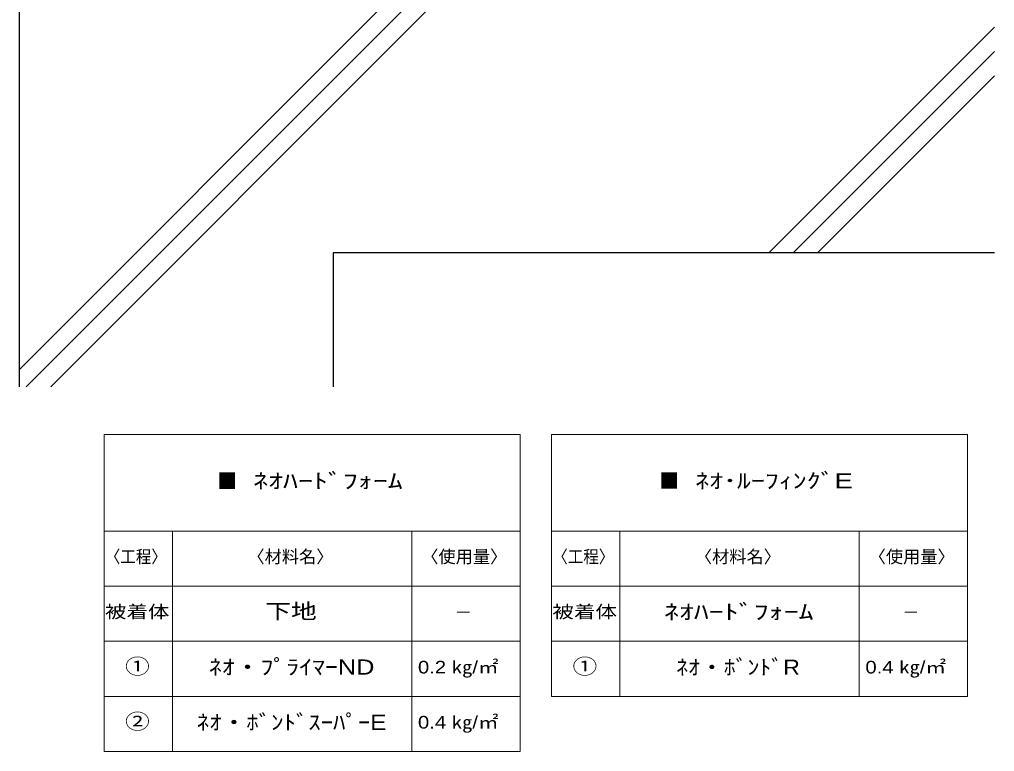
# Model space of a CAD drawing. Units: millimetres, scale not verified. Extents: x -78 to 91, y -111 to 105.
# Drawn here: x -72.4 to 69.3, y -111.2 to -4.9 of the extents above; entities that cross this region are included whole.
import ezdxf
from ezdxf.enums import TextEntityAlignment as Align

# ---------------------------------------------------------------- set-up
doc = ezdxf.new("R2010")
doc.units = ezdxf.units.MM
doc.header["$LTSCALE"] = 0.1
doc.layers.add('0-6_実線', color=134, linetype='Continuous')
doc.layers.add('0-8_Z_O-文字', color=161, linetype='Continuous', lineweight=18)
doc.styles.add('HGPｺﾞｼｯｸM', font='')
doc.styles.get('HGPｺﾞｼｯｸM').set_extended_font_data('HGPｺﾞｼｯｸM')

msp = doc.modelspace()

# ---------------------------------------------------------------- linework, layer by layer
at = {"layer": '0-6_実線'}
for p, q in [((-72.3638, -55.6743), (-20.4562, -3.7667)), ((-71.3717, -58.2177), (-16.9207, -3.7667)), ((-67.8362, -58.2177), (-13.3852, -3.7667)), ((36.4677, -38.7667), (69.2713, -5.9631)), ((40.0032, -38.7667), (69.2713, -9.4986)), ((43.5387, -38.7667), (69.2713, -13.0341)), ((69.2713, -38.7667), (-26.8215, -38.7667)), ((-26.8215, -38.7667), (-26.8215, -58.2177))]:
    msp.add_line(p, q, dxfattribs=at)
msp.add_lwpolyline([(-72.3638, -58.2177), (-72.3638, 42.1843), (-72.3638, 84.1152)], dxfattribs=at)
at = {"layer": '0-8_Z_O-文字', "color": 134}
for p, q in [((-60.0621, -65.1495), (0.3584, -65.1495)), ((-60.0621, -65.1495), (-60.0621, -111.176)), ((0.3584, -65.1495), (0.3584, -111.176)), ((4.9379, -65.1495), (65.3584, -65.1495)), ((4.9379, -65.1495), (4.9379, -103.176)), ((65.3584, -65.1495), (65.3584, -103.176)), ((-60.0621, -79.176), (0.3584, -79.176)), ((4.9379, -79.176), (65.3584, -79.176)), ((-60.0621, -87.176), (0.3584, -87.176)), ((4.9379, -87.176), (65.3584, -87.176)), ((-60.0621, -95.176), (0.3584, -95.176)), ((4.9379, -95.176), (65.3584, -95.176)), ((-60.0621, -103.176), (0.3584, -103.176)), ((4.9379, -103.176), (65.3584, -103.176)), ((-60.0621, -111.176), (0.3584, -111.176))]:
    msp.add_line(p, q, dxfattribs=at)
at = {"layer": '0-8_Z_O-文字', "color": 1}
for p, q in [((-50.133, -79.176), (-50.133, -111.176)), ((-15.389, -79.176), (-15.389, -111.176)), ((14.867, -79.176), (14.867, -103.176)), ((49.611, -79.176), (49.611, -103.176))]:
    msp.add_line(p, q, dxfattribs=at)

# ---------------------------------------------------------------- texts
at = {"layer": '0-8_Z_O-文字', "color": 7, "style": 'HGPｺﾞｼｯｸM', "width": 0.95}
msp.add_text('■', height=2.199, dxfattribs=at).set_placement((-43.626, -73.6323), align=Align.BOTTOM_LEFT)
at = {"layer": '0-8_Z_O-文字', "color": 134, "style": 'HGPｺﾞｼｯｸM'}
for s, height, width, p in [('ﾈｵﾊｰﾄﾞﾌｫｰﾑ', 2.199, 1.45, (-38.4331, -73.6323)), ('ﾈｵ･ﾙｰﾌｨﾝｸﾞE', 2.199, 1.35, (25.7826, -73.617)), ('〈工程〉', 1.833, 0.9, (-59.9643, -84.3435)), ('〈工程〉', 1.833, 0.9, (5.0357, -84.3435)), ('被着体', 1.833, 1.25, (-59.9516, -92.3435)), ('下地', 2.199, 1.25, (-36.6747, -92.5694)), ('被着体', 1.833, 1.25, (5.0484, -92.3435)), ('ﾈｵﾊｰﾄﾞﾌｫｰﾑ', 2.199, 1.45, (21.2441, -92.6455)), ('①', 2.199, 1.2, (-57.0316, -100.577)), ('ﾈｵ・ﾌﾟﾗｲﾏｰND', 2.199, 1.25, (-44.86, -100.6683)), ('0.2 ㎏/㎡', 1.833, 1.2, (-14.4823, -100.3942)), ('①', 2.199, 1.2, (7.9684, -100.577)), ('ﾈｵ・ﾎﾞﾝﾄﾞR', 2.199, 1.15, (23.0411, -100.6912)), ('0.4 ㎏/㎡', 1.833, 1.2, (50.5177, -100.3942)), ('②', 2.199, 1.2, (-57.0316, -108.577)), ('ﾈｵ・ﾎﾞﾝﾄﾞｽｰﾊﾟｰE', 2.199, 1.2, (-46.6112, -108.6912)), ('0.4 ㎏/㎡', 1.833, 1.2, (-14.4823, -108.3942))]:
    msp.add_text(s, height=height, dxfattribs=dict(at, width=width)).set_placement(p, align=Align.BOTTOM_LEFT)
at = {"layer": '0-8_Z_O-文字', "color": 3, "style": 'HGPｺﾞｼｯｸM', "width": 0.95}
msp.add_text('■', height=2.199, dxfattribs=at).set_placement((20.5897, -73.617), align=Align.BOTTOM_LEFT)
at = {"layer": '0-8_Z_O-文字', "color": 134, "style": 'HGPｺﾞｼｯｸM'}
for s, p in [('〈材料名〉', (-39.2521, -84.3435)), ('〈使用量〉', (-14.0064, -84.3435)), ('〈材料名〉', (25.7479, -84.3435)), ('〈使用量〉', (50.9936, -84.3435)), ('－', (-9.1333, -92.426)), ('－', (55.8667, -92.426))]:
    msp.add_text(s, height=1.833, dxfattribs=at).set_placement(p, align=Align.BOTTOM_LEFT)

doc.saveas('drawing.dxf')
